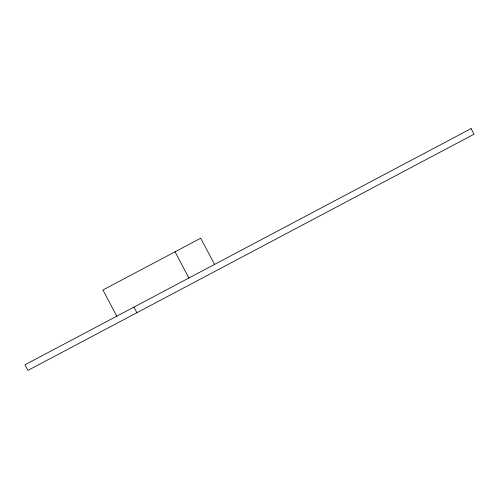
<?xml version="1.0" encoding="UTF-8"?>
<svg xmlns="http://www.w3.org/2000/svg" width="499" height="499" viewBox="0 0 499 499"><rect width="100%" height="100%" fill="white"/><g stroke="black" fill="none" stroke-linecap="round" stroke-linejoin="round"><path stroke-width="0.75" d="M214.551 264.414L200.685 238.223L102.913 289.994L116.778 316.179M175.037 251.808L188.903 277.993M133.932 307.097L136.901 312.711M471.081 128.586L24.95 364.8L27.919 370.414L474.05 134.2L471.081 128.586"/></g></svg>
